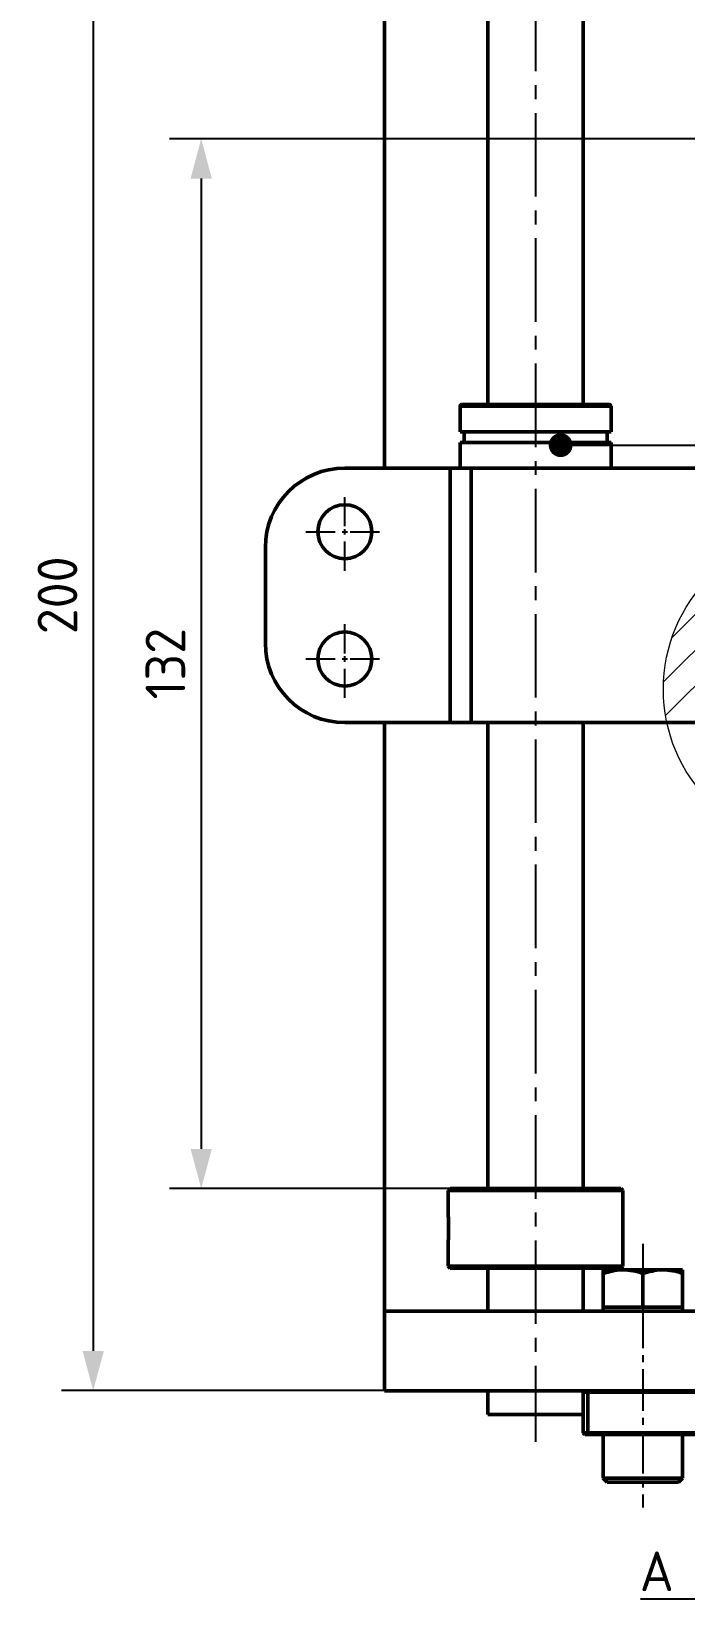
# Model space of a CAD drawing. Header units: millimetres. Extents: x 55 to 11032, y -227 to 3957.
# Drawn here: x 2524.8 to 2607, y 3388.8 to 3586.5 of the extents above; entities that cross this region are included whole.
import ezdxf
from ezdxf import colors
from ezdxf.entities.mleader import LeaderData, LeaderLine
from ezdxf.math import Vec2, Vec3

# ---------------------------------------------------------------- set-up
doc = ezdxf.new("R2010")
doc.units = ezdxf.units.MM
doc.header["$LTSCALE"] = 0.7
doc.header["$PDMODE"] = 35
doc.header["$PDSIZE"] = -4
doc.linetypes.add('CENTER2', pattern=[1.125, 0.75, -0.125, 0.125, -0.125])
doc.layers.get('0').update_dxf_attribs({"color": 255})
for name, color, linetype, lineweight in [('AM_5', 10, 'Continuous', 25), ('CON', 7, 'Continuous', 50), ('DIM', 94, 'Continuous', 25), ('TEXT', 7, 'Continuous', 25)]:
    doc.layers.add(name, color=color, linetype=linetype, lineweight=lineweight)
doc.styles.add('TCVN-7284', font='tcvn+7284-2003r.ttf')
doc.styles.add('TCVN7824', font='tcvn+7284-2003r.ttf', dxfattribs={"height": 3.5})
doc.dimstyles.new('TCVN_ISO-25_RadiusDia', dxfattribs={"dimtxt": 2.5, "dimasz": 2.5, "dimexe": 2, "dimexo": 0, "dimgap": 1, "dimtad": 1, "dimtoh": 1, "dimtxsty": 'TCVN-7284', "dimblk": 'Arrow', "dimcen": 0, "dimclrd": 256, "dimclre": 256, "dimclrt": 256, "dimadec": 0, "dimazin": 0, "dimtfac": 1, "dimtofl": 0, "dimtmove": 1, "dimatfit": 0, "dimldrblk": 'Arrow', "dimfxl": 1, "dimlwd": -1, "dimlwe": -1, "dimarcsym": 0})

# ---------------------------------------------------------------- blocks, each defined once
blk = doc.blocks.new('Arrow')
at = {"layer": 'DIM'}
blk.add_solid([(-1, 0.268), (-1, -0.268), (0, 0)], dxfattribs=at)
blk = doc.blocks.new('*D943')
at = {"layer": 'Defpoints', "color": 0, "ltscale": 0.2, "transparency": 16777216}
for p in [(2569.2, 3615.58), (2532.54, 3415.58), (2569.2, 3415.58)]:
    blk.add_point(p, dxfattribs=at)
at = {"layer": 'DIM', "ltscale": 0.2, "transparency": 16777216}
for p, q in [((2569.2, 3615.58), (2528.54, 3615.58)), ((2532.54, 3610.58), (2532.54, 3420.58)), ((2569.2, 3415.58), (2528.54, 3415.58))]:
    blk.add_line(p, q, dxfattribs=at)
at = {"layer": 'DIM', "ltscale": 0.2, "transparency": 16777216, "xscale": 5.000000000000284, "yscale": 5.000000000000284, "zscale": 5.000000000000284}
for p, rotation in [((2532.54, 3615.58), 90), ((2532.54, 3415.58), 270)]:
    blk.add_blockref('Arrow', p, dxfattribs=dict(at, rotation=rotation))
at = {"layer": 'DIM', "ltscale": 0.2, "transparency": 16777216, "insert": (2528.04, 3515.58), "char_height": 5, "attachment_point": 5, "rotation": 90, "style": 'TCVN-7284'}
blk.add_mtext('200', dxfattribs=at)
blk = doc.blocks.new('*D944')
at = {"layer": 'Defpoints', "color": 0, "ltscale": 0.2, "transparency": 16777216}
for p in [(2611.9, 3572.98), (2546.13, 3440.98), (2598.95, 3440.98)]:
    blk.add_point(p, dxfattribs=at)
at = {"layer": 'DIM', "ltscale": 0.2, "transparency": 16777216}
for p, q in [((2611.9, 3572.98), (2542.13, 3572.98)), ((2546.13, 3567.98), (2546.13, 3445.98)), ((2598.95, 3440.98), (2542.13, 3440.98))]:
    blk.add_line(p, q, dxfattribs=at)
at = {"layer": 'DIM', "ltscale": 0.2, "transparency": 16777216, "xscale": 5.000000000000284, "yscale": 5.000000000000284, "zscale": 5.000000000000284}
for p, rotation in [((2546.13, 3572.98), 90), ((2546.13, 3440.98), 270)]:
    blk.add_blockref('Arrow', p, dxfattribs=dict(at, rotation=rotation))
at = {"layer": 'DIM', "ltscale": 0.2, "transparency": 16777216, "insert": (2541.63, 3506.98), "char_height": 5, "attachment_point": 5, "rotation": 90, "style": 'TCVN-7284'}
blk.add_mtext('132', dxfattribs=at)
blk = doc.blocks.new('_Dot')
at = {"color": 0, "linetype": 'ByBlock', "lineweight": -2}
blk.add_line((-0.5, 0), (-1, 0), dxfattribs=at)
at = {"color": 0, "linetype": 'ByBlock', "const_width": 0.5}
blk.add_lwpolyline([(-0.25, 0, 1), (0.25, 0, 1)], format="xyb", close=True, dxfattribs=at)
blk = doc.blocks.new('*U915')
at = {"layer": 'AM_5', "color": 0, "linetype": 'CENTER2', "ltscale": 7, "transparency": 16777216}
for p, q in [((0, 0.68), (0, 4.9)), ((-4.9, 0), (-0.68, 0)), ((0.68, 0), (4.9, 0)), ((0, -4.9), (0, -0.68))]:
    blk.add_line(p, q, dxfattribs=at)
at = {"layer": 'AM_5', "color": 0, "linetype": 'Continuous', "ltscale": 7, "transparency": 16777216}
for p, q in [((-0.34, 0), (0.34, 0)), ((0, -0.34), (0, 0.34))]:
    blk.add_line(p, q, dxfattribs=at)
blk = doc.blocks.new('*U916')
at = {"layer": 'AM_5', "color": 0, "linetype": 'CENTER2', "ltscale": 7, "transparency": 16777216}
for p, q in [((0, 0.68), (0, 4.9)), ((-4.9, 0), (-0.68, 0)), ((0.68, 0), (4.9, 0)), ((0, -4.9), (0, -0.68))]:
    blk.add_line(p, q, dxfattribs=at)
at = {"layer": 'AM_5', "color": 0, "linetype": 'Continuous', "ltscale": 7, "transparency": 16777216}
for p, q in [((-0.34, 0), (0.34, 0)), ((0, -0.34), (0, 0.34))]:
    blk.add_line(p, q, dxfattribs=at)
blk = doc.blocks.new('*U924')
at = {"layer": 'AM_5', "color": 0, "linetype": 'CENTER2', "ltscale": 20, "transparency": 16777216}
blk.add_line((0, 40.14), (0, -158.43), dxfattribs=at)
blk = doc.blocks.new('*U938')
at = {"layer": 'AM_5', "color": 0, "linetype": 'CENTER2', "ltscale": 10, "transparency": 16777216}
blk.add_line((0, 26.81), (0, -6.35), dxfattribs=at)

msp = doc.modelspace()

# ---------------------------------------------------------------- hatches: boundary and pattern name
at = {"linetype": 'Continuous', "lineweight": 18}
h = msp.add_hatch(dxfattribs=at)
h.set_pattern_fill('ANSI31', color=92, style=0)
h.set_pattern_definition([(45, (-1078.9083, -3.4024), (-2.245064, 2.245064), [])])
edge = h.paths.add_edge_path()
edge.add_line((2604.734, 3499.577), (2612.203, 3499.577))
edge.add_line((2612.203, 3499.577), (2612.203, 3504.577))
edge.add_line((2612.203, 3504.577), (2622.203, 3504.577))
edge.add_line((2622.203, 3504.577), (2622.204, 3523.59))
edge.add_arc((2624.203, 3503.774), 19.916, 95.76101, 192.16675)

# ---------------------------------------------------------------- linework, layer by layer
at = {"color": 7, "linetype": 'Continuous', "lineweight": 18}
msp.add_circle((2624.203, 3503.775), 19.916, dxfattribs=at)
msp.add_circle((2624.203, 3503.775), 19.916, dxfattribs=at)
at = {"color": 7, "linetype": 'Continuous', "lineweight": 25}
for centre, radius, start, end in [((2564.203, 3509.577), 10, 180, 270), ((2592.427, 3435.977), 15.224, 176.05524, 183.90224)]:
    msp.add_arc(centre, radius, start, end, dxfattribs=at)
at = {"layer": 'CON', "color": 7, "linetype": 'Continuous'}
for p, q in [((2569.203, 3531.577), (2569.203, 3605.577)), ((2582.203, 3595.577), (2582.203, 3539.577)), ((2594.203, 3539.577), (2594.203, 3595.577)), ((2578.703, 3539.377), (2578.703, 3536.127)), ((2578.903, 3539.577), (2585.08, 3539.577)), ((2585.08, 3539.577), (2597.503, 3539.577)), ((2597.703, 3536.127), (2597.703, 3539.377)), ((2578.703, 3536.127), (2597.703, 3536.127)), ((2578.703, 3534.777), (2578.703, 3531.577)), ((2578.703, 3534.777), (2585.013, 3534.777)), ((2579.203, 3536.127), (2579.203, 3534.777)), ((2585.013, 3534.777), (2597.703, 3534.777)), ((2597.203, 3534.777), (2597.203, 3536.127)), ((2597.703, 3531.577), (2597.703, 3534.777)), ((2564.203, 3531.577), (2577.47, 3531.577)), ((2577.47, 3499.577), (2577.47, 3531.577)), ((2577.47, 3531.577), (2580.115, 3531.577)), ((2580.115, 3531.577), (2580.115, 3499.577)), ((2580.115, 3531.577), (2624.203, 3531.577)), ((2554.203, 3509.577), (2554.203, 3521.577)), ((2554.203, 3509.577), (2554.203, 3521.577)), ((2577.47, 3499.577), (2564.203, 3499.577)), ((2569.203, 3425.577), (2569.203, 3499.577)), ((2580.115, 3499.577), (2577.47, 3499.577)), ((2605.835, 3499.577), (2580.115, 3499.577)), ((2582.203, 3499.577), (2582.203, 3440.977)), ((2594.203, 3440.977), (2594.203, 3499.577)), ((2605.945, 3499.577), (2605.835, 3499.577)), ((2605.945, 3499.577), (2612.203, 3499.577)), ((2577.453, 3440.977), (2577.203, 3440.727)), ((2577.203, 3440.727), (2577.203, 3438.16)), ((2577.203, 3440.727), (2599.203, 3440.727)), ((2598.953, 3440.977), (2577.453, 3440.977)), ((2599.203, 3440.727), (2598.953, 3440.977)), ((2599.203, 3431.227), (2599.203, 3440.727)), ((2577.203, 3433.795), (2577.203, 3431.227)), ((2577.203, 3431.227), (2577.453, 3430.977)), ((2599.203, 3431.227), (2577.203, 3431.227)), ((2577.453, 3430.977), (2598.953, 3430.977)), ((2582.203, 3430.977), (2582.203, 3425.577)), ((2594.203, 3425.577), (2594.203, 3430.977)), ((2596.703, 3430.777), (2599.203, 3430.777)), ((2596.703, 3426.077), (2596.703, 3430.33)), ((2598.953, 3430.977), (2599.203, 3431.227)), ((2599.203, 3430.777), (2604.203, 3430.777)), ((2601.703, 3426.077), (2601.703, 3430.33)), ((2604.203, 3430.777), (2606.703, 3430.777)), ((2606.703, 3426.077), (2606.703, 3430.33)), ((2569.203, 3425.577), (2569.203, 3415.577)), ((2569.203, 3425.577), (2679.203, 3425.577)), ((2596.703, 3426.077), (2596.703, 3425.577)), ((2596.703, 3426.077), (2599.203, 3426.077)), ((2599.203, 3426.077), (2601.703, 3426.077)), ((2601.703, 3426.077), (2604.203, 3426.077)), ((2604.203, 3426.077), (2606.703, 3426.077)), ((2606.703, 3425.577), (2606.703, 3426.077)), ((2569.203, 3415.577), (2611.434, 3415.577)), ((2582.203, 3415.577), (2582.203, 3412.577)), ((2594.203, 3415.377), (2594.203, 3415.577)), ((2594.203, 3410.277), (2594.203, 3415.377)), ((2594.792, 3415.377), (2594.203, 3415.377)), ((2594.792, 3415.377), (2594.792, 3410.277)), ((2608.944, 3415.377), (2594.792, 3415.377)), ((2582.203, 3412.577), (2588.203, 3412.577)), ((2588.203, 3412.577), (2594.203, 3412.577)), ((2594.203, 3410.277), (2594.792, 3410.277)), ((2594.874, 3410.077), (2594.403, 3410.077)), ((2594.792, 3410.277), (2608.944, 3410.277)), ((2609.026, 3410.077), (2594.874, 3410.077)), ((2596.703, 3404.577), (2596.703, 3410.077)), ((2596.703, 3410.077), (2606.703, 3410.077)), ((2606.703, 3410.077), (2606.703, 3404.577)), ((2597.203, 3404.077), (2596.703, 3404.577)), ((2596.703, 3404.577), (2606.703, 3404.577)), ((2597.203, 3404.077), (2606.203, 3404.077)), ((2606.703, 3404.577), (2606.203, 3404.077))]:
    msp.add_line(p, q, dxfattribs=at)
at = {"layer": 'CON', "color": 8, "linetype": 'Continuous'}
for p, q in [((2578.703, 3539.377), (2585.013, 3539.377)), ((2585.013, 3539.377), (2597.703, 3539.377))]:
    msp.add_line(p, q, dxfattribs=at)
at = {"layer": 'CON', "color": 7, "linetype": 'Continuous', "flags": 128}
for points in [[(2594.874, 3415.577), (2594.858, 3415.573), (2594.842, 3415.562), (2594.828, 3415.543), (2594.816, 3415.518), (2594.805, 3415.488), (2594.798, 3415.453), (2594.793, 3415.416), (2594.792, 3415.377)], [(2594.874, 3410.077), (2594.858, 3410.081), (2594.842, 3410.092), (2594.828, 3410.111), (2594.816, 3410.135), (2594.805, 3410.166), (2594.798, 3410.2), (2594.793, 3410.238), (2594.792, 3410.277)]]:
    msp.add_lwpolyline(points, dxfattribs=at)
at = {"layer": 'CON', "color": 7, "linetype": 'Continuous'}
for centre in [(2564.203, 3523.577), (2564.203, 3507.577)]:
    msp.add_circle(centre, 3.4, dxfattribs=at)
for centre, radius, start, end in [((2578.903, 3539.377), 0.2, 90, 180), ((2597.503, 3539.377), 0.2, 0, 90), ((2564.203, 3521.577), 10, 90, 180), ((2564.203, 3521.577), 10, 90, 180), ((2564.203, 3509.577), 10, 180, 270), ((2594.403, 3415.377), 0.2, 90, 180), ((2594.403, 3410.277), 0.2, 180, 270)]:
    msp.add_arc(centre, radius, start, end, dxfattribs=at)
for points, knots in [([(2577.212, 3433.795), (2577.209, 3433.864), (2577.202, 3434.118), (2577.24, 3434.746), (2577.261, 3435.43), (2577.269, 3436.16), (2577.25, 3437.049), (2577.202, 3437.834), (2577.21, 3438.089), (2577.212, 3438.16)], [0, 0, 0, 0, 0.0788983, 0.2896742, 0.395373, 0.4999254, 0.711335, 0.9200467, 1, 1, 1, 1]), ([(2599.203, 3430.777), (2599.144, 3430.776), (2598.299, 3430.77), (2597.472, 3430.542), (2596.703, 3430.33)], [0, 0, 0, 0, 0.0702006, 1, 1, 1, 1]), ([(2596.703, 3430.33), (2596.703, 3430.398), (2596.703, 3430.659), (2596.703, 3430.727), (2596.703, 3430.777)], [0, 0, 0, 0, 0.2575513, 1, 1, 1, 1]), ([(2601.703, 3430.33), (2601.297, 3430.455), (2600.477, 3430.707), (2599.63, 3430.753), (2599.203, 3430.777)], [0, 0, 0, 0, 0.49545796, 1, 1, 1, 1]), ([(2604.203, 3430.777), (2604.144, 3430.776), (2603.299, 3430.77), (2602.472, 3430.542), (2601.703, 3430.33)], [0, 0, 0, 0, 0.0702006, 1, 1, 1, 1]), ([(2606.703, 3430.33), (2606.297, 3430.455), (2605.477, 3430.707), (2604.63, 3430.753), (2604.203, 3430.777)], [0, 0, 0, 0, 0.495458, 1, 1, 1, 1]), ([(2606.703, 3430.33), (2606.703, 3430.398), (2606.703, 3430.659), (2606.703, 3430.727), (2606.703, 3430.777)], [0, 0, 0, 0, 0.2575513, 1, 1, 1, 1])]:
    msp.add_open_spline(points, degree=3, knots=knots, dxfattribs=at)

# ---------------------------------------------------------------- block references
at = {"layer": 'AM_5', "linetype": 'CENTER2', "ltscale": 20}
msp.add_blockref('*U924', (2588.203, 3567.577), dxfattribs=at)
at = {"layer": 'AM_5', "linetype": 'CENTER2', "ltscale": 7}
for name, p in [('*U915', (2564.203, 3523.577)), ('*U916', (2564.203, 3507.577))]:
    msp.add_blockref(name, p, dxfattribs=at)
at = {"layer": 'AM_5', "linetype": 'CENTER2', "ltscale": 10}
msp.add_blockref('*U938', (2601.703, 3407.227), dxfattribs=at)

# ---------------------------------------------------------------- dimensions: what is measured, and where the dimension line sits
at = {"layer": 'DIM', "ltscale": 0.2}
for base, p1, p2, picture, middle in [((2532.544, 3415.577), (2569.203, 3615.577), (2569.203, 3415.577), '*D943', (2528.044, 3515.577)), ((2546.127, 3440.977), (2611.903, 3572.977), (2598.953, 3440.977), '*D944', (2541.627, 3506.977))]:
    dim = msp.add_linear_dim(base=base, p1=p1, p2=p2, angle=90, dimstyle='TCVN_ISO-25_RadiusDia', override={"dimscale": 2, "dimtmove": 1}, dxfattribs=at)
    dim.commit()
    dim.dimension.update_dxf_attribs({"geometry": picture, "text_midpoint": middle})

# ---------------------------------------------------------------- leaders
at = {"layer": 'AM_5', "ltscale": 0.2}
ml = msp.add_multileader_mtext('Standard', dxfattribs=at)
ml.set_content('5', color=256, style='TCVN7824')
ml.set_leader_properties()
ml.set_arrow_properties(name='DOT')
ml.build(insert=Vec2(0, 0))
ml.multileader.update_dxf_attribs({"text_left_attachment_type": 6, "text_right_attachment_type": 6, "dogleg_length": 0.36, "arrow_head_size": 3})
ctx = ml.context
ctx.base_point, ctx.char_height, ctx.arrow_head_size, ctx.plane_origin = Vec3(2725.214, 3534.461), 5, 3, Vec3(2660.486, 3534.461)
ctx.left_attachment, ctx.right_attachment, ctx.text_align_type = 6, 6, 2
notes = []
notes.append((ctx, [(0, (1, 1, 0), (2724.854, 3534.461), (1, 0), 0.36, [(0, [(2591.358, 3534.461)], 0, [])])]))
ctx.mtext.insert, ctx.mtext.alignment, ctx.mtext.flow_direction = Vec3(2729.714, 3540.461), 3, 5
at = {"layer": 'TEXT', "ltscale": 0.2}
ml = msp.add_multileader_mtext('Standard', dxfattribs=at)
ml.set_content('A', color=256, style='TCVN7824')
ml.set_leader_properties(color=84)
ml.set_arrow_properties(name='Arrow')
ml.build(insert=Vec2(0, 0))
ml.multileader.update_dxf_attribs({"text_left_attachment_type": 6, "text_right_attachment_type": 6, "dogleg_length": 0.36, "arrow_head_size": 6})
ctx = ml.context
ctx.base_point, ctx.char_height, ctx.arrow_head_size, ctx.landing_gap_size, ctx.plane_origin = Vec3(2598.104, 3389.373), 5, 6, 4, Vec3(2614.71, 3402.452)
ctx.left_attachment, ctx.right_attachment, ctx.text_align_type = 6, 6, 2
notes.append((ctx, [(1, (1, 1, 0), (2609.964, 3389.373), (-1, 0), 0.36, [(0, [(2614.71, 3402.452)], 0, [])])]))
ctx.mtext.insert, ctx.mtext.alignment, ctx.mtext.flow_direction = Vec3(2605.604, 3395.373), 3, 5
for ctx, leaders in notes:
    for number, flags, end, landing, length, lines in leaders:
        leader = LeaderData()
        leader.index, (leader.has_last_leader_line, leader.has_dogleg_vector, leader.attachment_direction) = number, flags
        leader.last_leader_point, leader.dogleg_vector, leader.dogleg_length = Vec3(end), Vec3(landing), length
        for number, points, colour, breaks in lines:
            line = LeaderLine()
            line.index, line.vertices, line.color, line.breaks = number, Vec3.list(points), colors.encode_raw_color(colour), breaks
            leader.lines.append(line)
        ctx.leaders.append(leader)

doc.saveas('drawing.dxf')
